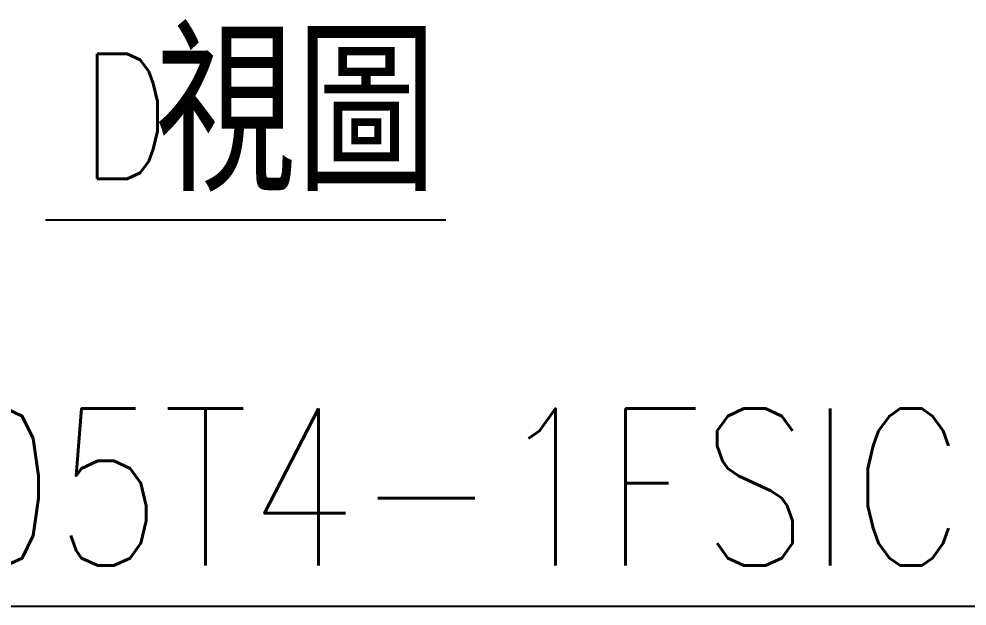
# Model space of a CAD drawing. Header units: millimetres. Extents: x 2309 to 2699, y 12 to 289.
# Drawn here: x 2495.23 to 2525.5, y 34.42 to 53.18 of the extents above; entities that cross this region are included whole.
import ezdxf
from ezdxf.enums import TextEntityAlignment as Align

# ---------------------------------------------------------------- set-up
doc = ezdxf.new("R2010")
doc.units = ezdxf.units.MM
doc.header["$LTSCALE"] = 10
doc.layers.get('0').update_dxf_attribs({"linetype": 'CONTINUOUS'})
doc.styles.add('SIMPLEX', font='SIMPLEX.shx', dxfattribs={"width": 0.8, "height": 3.5, "bigfont": 'chineset.shx'})
doc.styles.get("Standard").update_dxf_attribs({"font": 'TXT', "width": 0.8, "bigfont": 'CHINESET'})

msp = doc.modelspace()

# ---------------------------------------------------------------- linework, layer by layer
at = {"color": 6}
msp.add_line((2496.0764, 46.7635), (2508.8544, 46.7635), dxfattribs=at)
at = {"color": 3}
msp.add_line((2456.9614, 34.4206), (2698.6122, 34.4206), dxfattribs=at)

# ---------------------------------------------------------------- texts
at = {"color": 3, "width": 0.9}
msp.add_text('視圖', height=5, dxfattribs=at).set_placement((2499.5741, 47.6776))
at = {"color": 3, "style": 'SIMPLEX', "width": 0.8}
for s, height, p in [('D', 4, (2497.177, 50.0682)), ('=1R32-05T4-1FSIC-440-700-0.018', 5.016554, (2470.0499, 38.2232))]:
    msp.add_text(s, height=height, dxfattribs=at).set_placement(p, align=Align.MIDDLE_LEFT)

doc.saveas('drawing.dxf')
